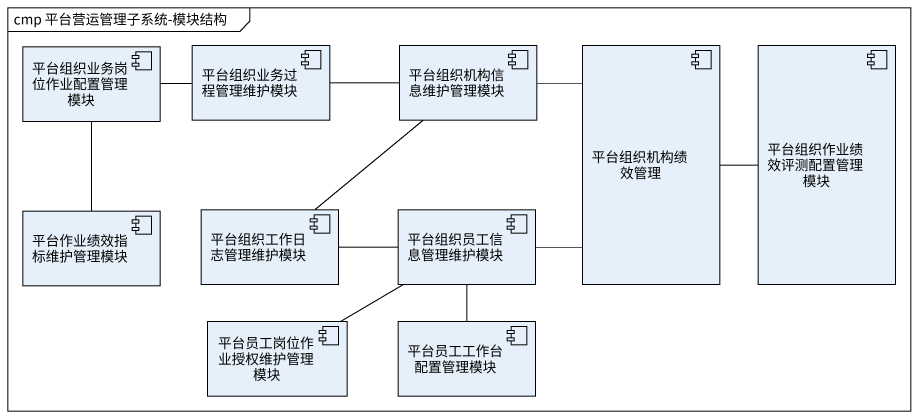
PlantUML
@startuml
mainframe cmp 平台营运管理子系统-模块结构
component 平台组织业务岗位作业配置管理模块
component 平台组织业务过程管理维护模块
component 平台组织机构信息维护管理模块
component 平台组织机构绩效管理
component 平台组织作业绩效评测配置管理模块
component 平台作业绩效指标维护管理模块
component 平台组织工作日志管理维护模块
component 平台组织员工信息管理维护模块
component 平台员工岗位作业授权维护管理模块
component 平台员工工作台配置管理模块
平台组织业务岗位作业配置管理模块 -right- 平台组织业务过程管理维护模块
平台组织机构信息维护管理模块 -left- 平台组织业务过程管理维护模块
平台组织机构信息维护管理模块 -right- 平台组织机构绩效管理
平台组织机构绩效管理 -right- 平台组织作业绩效评测配置管理模块
平台作业绩效指标维护管理模块 -up- 平台组织业务岗位作业配置管理模块
平台组织工作日志管理维护模块 -up- 平台组织机构信息维护管理模块
平台组织工作日志管理维护模块 -right- 平台组织员工信息管理维护模块
平台组织员工信息管理维护模块 -right- 平台组织机构绩效管理
平台组织员工信息管理维护模块 -left- 平台员工岗位作业授权维护管理模块
平台组织员工信息管理维护模块 -- 平台员工工作台配置管理模块
@enduml
